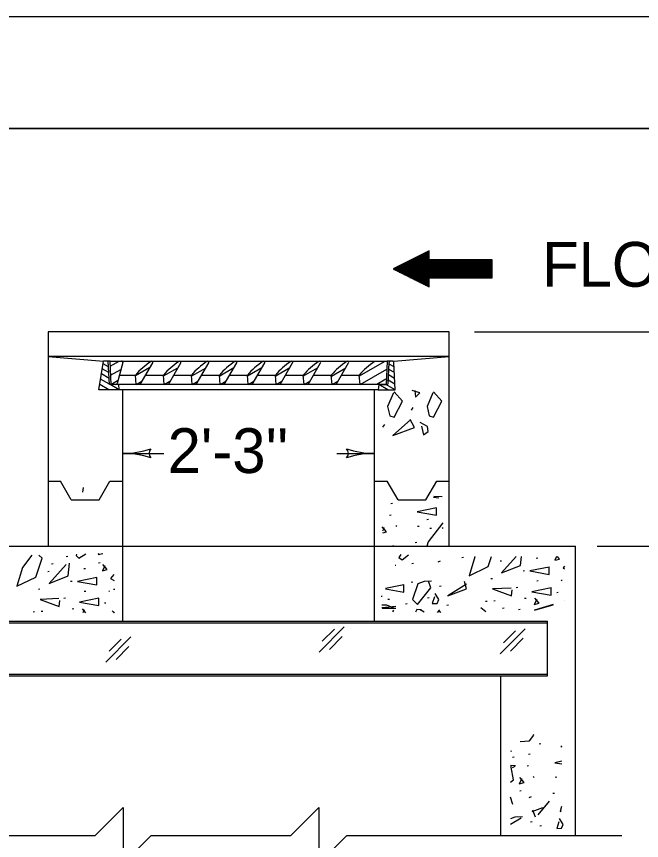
# Model space of a CAD drawing. Extents: x 1000 to 1036.3, y 1000 to 1022.
# Drawn here: x 1008.726 to 1011.518, y 1018.321 to 1022 of the extents above; entities that cross this region are included whole.
import ezdxf

# ---------------------------------------------------------------- set-up
doc = ezdxf.new("R2010")
doc.units = 0
for name, color, linetype in [('Level 1', 7, 'Continuous'), ('Level 10', 7, 'Continuous'), ('Level 11', 7, 'Continuous')]:
    doc.layers.add(name, color=color, linetype=linetype)

msp = doc.modelspace()

# ---------------------------------------------------------------- linework, layer by layer
at = {"layer": 'Level 1'}
for p, q in [((1010.6595, 1020.5926), (1008.8678, 1020.5926)), ((1008.8678, 1020.5926), (1008.8678, 1019.9259)), ((1010.6595, 1019.9259), (1010.6595, 1020.5926)), ((1010.7725, 1020.5926), (1012.3348, 1020.5926)), ((1010.6595, 1020.4815), (1008.8678, 1020.4815)), ((1008.8678, 1020.4815), (1009.1152, 1020.4611)), ((1010.412, 1020.4607), (1010.6595, 1020.4815)), ((1009.0943, 1020.333), (1009.1152, 1020.4607)), ((1009.1373, 1020.4358), (1009.1133, 1020.4495)), ((1009.145, 1020.4607), (1009.1152, 1020.4607)), ((1009.1413, 1020.3565), (1009.136, 1020.4607)), ((1009.1432, 1020.4612), (1009.1483, 1020.357)), ((1009.1432, 1020.4612), (1010.3825, 1020.4612)), ((1009.1452, 1020.4385), (1009.1845, 1020.4613)), ((1009.2007, 1020.4546), (1009.1755, 1020.3608)), ((1009.2585, 1020.397), (1009.322, 1020.4337)), ((1009.2795, 1020.357), (1009.3352, 1020.4533)), ((1009.3833, 1020.3953), (1009.4468, 1020.432)), ((1009.4047, 1020.357), (1009.4602, 1020.4533)), ((1009.5098, 1020.3953), (1009.5735, 1020.432)), ((1009.5295, 1020.357), (1009.5852, 1020.4533)), ((1009.6342, 1020.3957), (1009.6978, 1020.4323)), ((1009.6545, 1020.357), (1009.7102, 1020.4533)), ((1009.7587, 1020.3958), (1009.8223, 1020.4325)), ((1009.7795, 1020.357), (1009.835, 1020.4533)), ((1009.8842, 1020.3955), (1009.9477, 1020.4322)), ((1009.9045, 1020.357), (1009.96, 1020.4533)), ((1010.0078, 1020.3953), (1010.0715, 1020.432)), ((1010.0295, 1020.357), (1010.085, 1020.4533)), ((1010.1338, 1020.3944), (1010.1973, 1020.4311)), ((1010.1545, 1020.357), (1010.21, 1020.4533)), ((1010.2587, 1020.396), (1010.3695, 1020.46)), ((1010.3825, 1020.4612), (1010.3773, 1020.357)), ((1010.3962, 1020.4607), (1010.3825, 1020.4607)), ((1010.3863, 1020.3615), (1010.391, 1020.4557)), ((1010.4132, 1020.4352), (1010.3905, 1020.4483)), ((1010.4072, 1020.4607), (1010.3962, 1020.4607)), ((1010.4173, 1020.333), (1010.4123, 1020.4557)), ((1009.1398, 1020.3843), (1009.1058, 1020.4039)), ((1009.1385, 1020.41), (1009.1097, 1020.4267)), ((1009.147, 1020.3979), (1009.193, 1020.4244)), ((1009.1857, 1020.3987), (1009.2577, 1020.3987)), ((1009.2613, 1020.357), (1009.2577, 1020.3987)), ((1009.3037, 1020.3987), (1009.3827, 1020.3987)), ((1009.3863, 1020.357), (1009.3827, 1020.3987)), ((1009.4282, 1020.3987), (1009.5075, 1020.3987)), ((1009.5113, 1020.357), (1009.5077, 1020.3987)), ((1009.5532, 1020.3987), (1009.6322, 1020.3987)), ((1009.6363, 1020.357), (1009.6327, 1020.3987)), ((1009.6782, 1020.3987), (1009.758, 1020.3987)), ((1009.7613, 1020.357), (1009.7577, 1020.3987)), ((1009.8035, 1020.3987), (1009.8827, 1020.3987)), ((1009.8863, 1020.357), (1009.8827, 1020.3987)), ((1009.929, 1020.3987), (1010.008, 1020.3987)), ((1010.0112, 1020.357), (1010.0075, 1020.3987)), ((1010.0535, 1020.3987), (1010.1327, 1020.3987)), ((1010.1362, 1020.357), (1010.1325, 1020.3987)), ((1010.1362, 1020.357), (1010.1325, 1020.3987)), ((1010.1787, 1020.3987), (1010.2575, 1020.3987)), ((1010.2612, 1020.357), (1010.2575, 1020.3987)), ((1010.2612, 1020.357), (1010.3805, 1020.426)), ((1010.4152, 1020.3842), (1010.3882, 1020.3998)), ((1010.4142, 1020.4097), (1010.3893, 1020.424)), ((1009.1392, 1020.333), (1009.0985, 1020.3565)), ((1009.1412, 1020.3587), (1009.1022, 1020.3812)), ((1009.183, 1020.3565), (1009.1413, 1020.3565)), ((1009.1855, 1020.333), (1009.1448, 1020.3565)), ((1009.1483, 1020.357), (1009.1782, 1020.3743)), ((1010.3773, 1020.357), (1009.1483, 1020.357)), ((1009.1855, 1020.333), (1009.183, 1020.3565)), ((1009.2613, 1020.357), (1009.2865, 1020.3715)), ((1009.3863, 1020.357), (1009.4115, 1020.3715)), ((1009.5113, 1020.357), (1009.5365, 1020.3715)), ((1009.6363, 1020.357), (1009.6615, 1020.3715)), ((1009.7613, 1020.357), (1009.7863, 1020.3715)), ((1009.8863, 1020.357), (1009.9113, 1020.3715)), ((1010.0112, 1020.357), (1010.0363, 1020.3715)), ((1010.1362, 1020.357), (1010.1613, 1020.3715)), ((1010.3363, 1020.3587), (1010.3768, 1020.3822)), ((1010.3443, 1020.3565), (1010.3418, 1020.333)), ((1010.3443, 1020.3565), (1010.381, 1020.3565)), ((1010.3848, 1020.333), (1010.3443, 1020.3565)), ((1010.4173, 1020.333), (1010.3767, 1020.3565)), ((1010.4162, 1020.3586), (1010.387, 1020.3755)), ((1009.1855, 1020.333), (1009.0943, 1020.333)), ((1010.3418, 1020.333), (1009.1855, 1020.333)), ((1009.2012, 1019.9259), (1009.2012, 1020.333)), ((1010.3262, 1019.9259), (1010.3262, 1020.333)), ((1010.3418, 1020.333), (1010.4173, 1020.333)), ((1009.2012, 1020.0495), (1009.385, 1020.0495)), ((1010.1573, 1020.0495), (1010.3262, 1020.0495)), ((1008.8678, 1019.9259), (1008.8685, 1019.9259)), ((1008.8678, 1019.9259), (1008.8678, 1019.6343)), ((1008.8685, 1019.9259), (1008.9233, 1019.9259)), ((1008.9713, 1019.8426), (1008.9233, 1019.9259)), ((1009.0955, 1019.8426), (1009.1437, 1019.9259)), ((1009.1437, 1019.9259), (1009.201, 1019.9259)), ((1009.2012, 1019.6343), (1009.2012, 1019.9259)), ((1010.3262, 1019.6343), (1010.3262, 1019.9259)), ((1010.3273, 1019.9259), (1010.328, 1019.9259)), ((1010.328, 1019.9259), (1010.3828, 1019.9259)), ((1010.431, 1019.8426), (1010.3828, 1019.9259)), ((1010.5552, 1019.8426), (1010.6033, 1019.9259)), ((1010.6033, 1019.9259), (1010.6607, 1019.9259)), ((1010.6595, 1019.6343), (1010.6595, 1019.9259)), ((1008.9713, 1019.8426), (1009.0955, 1019.8426)), ((1010.431, 1019.8426), (1010.5552, 1019.8426)), ((1008.3067, 1019.6343), (1011.2233, 1019.6343)), ((1009.2012, 1019.3009), (1009.2012, 1019.6343)), ((1010.3262, 1019.3009), (1010.3262, 1019.6343)), ((1011.2233, 1018.3426), (1011.2233, 1019.6343)), ((1011.32, 1019.6343), (1012.3348, 1019.6343)), ((1008.4317, 1019.3009), (1011.0983, 1019.3009)), ((1008.4317, 1019.2931), (1011.0983, 1019.2931)), ((1011.0983, 1019.0562), (1011.0983, 1019.3009)), ((1010.0782, 1019.1623), (1010.19, 1019.2743)), ((1010.0925, 1019.2108), (1010.1462, 1019.2644)), ((1010.887, 1019.1545), (1010.9988, 1019.2664)), ((1010.9013, 1019.2029), (1010.955, 1019.2565)), ((1009.1253, 1019.1178), (1009.2372, 1019.2298)), ((1009.1397, 1019.1663), (1009.1933, 1019.2199)), ((1010.124, 1019.1742), (1010.1815, 1019.2318)), ((1010.9328, 1019.1663), (1010.9903, 1019.2238)), ((1009.1712, 1019.1297), (1009.2287, 1019.1873)), ((1008.4317, 1019.064), (1011.0983, 1019.064)), ((1008.4317, 1019.0562), (1011.0983, 1019.0562)), ((1010.89, 1018.3426), (1010.89, 1019.0562)), ((1008.14, 1018.3426), (1008.89, 1018.3426)), ((1009.515, 1018.3426), (1009.765, 1018.3426)), ((1010.39, 1018.3426), (1011.43, 1018.3426))]:
    msp.add_line(p, q, dxfattribs=at)
msp.add_lwpolyline([(1010.4082, 1020.8728), (1010.5692, 1020.7926), (1010.5692, 1020.8328), (1010.8505, 1020.8328), (1010.8505, 1020.9133), (1010.5692, 1020.9133), (1010.5692, 1020.9536)], close=True, dxfattribs=at)
for points in [[(1010.557, 1020.9475), (1010.5692, 1020.9475)], [(1010.5653, 1020.9516), (1010.5692, 1020.9516)], [(1010.477, 1020.9073), (1010.8505, 1020.9073)], [(1010.4848, 1020.9113), (1010.8505, 1020.9113)], [(1010.4928, 1020.9153), (1010.5692, 1020.9153)], [(1010.5012, 1020.9195), (1010.5692, 1020.9195)], [(1010.5012, 1020.9195), (1010.5692, 1020.9195)], [(1010.5088, 1020.9235), (1010.5692, 1020.9235)], [(1010.517, 1020.9273), (1010.5692, 1020.9273)], [(1010.525, 1020.9313), (1010.5692, 1020.9313)], [(1010.5332, 1020.9353), (1010.5692, 1020.9353)], [(1010.541, 1020.9397), (1010.5692, 1020.9397)], [(1010.5492, 1020.9435), (1010.5692, 1020.9435)], [(1010.4117, 1020.8709), (1010.8505, 1020.8709)], [(1010.4132, 1020.8752), (1010.8505, 1020.8752)], [(1010.4207, 1020.8793), (1010.8505, 1020.8793)], [(1010.429, 1020.8833), (1010.8505, 1020.8833)], [(1010.437, 1020.8873), (1010.8505, 1020.8873)], [(1010.4448, 1020.8913), (1010.8505, 1020.8913)], [(1010.4528, 1020.8953), (1010.8505, 1020.8953)], [(1010.461, 1020.8992), (1010.8505, 1020.8992)], [(1010.469, 1020.9033), (1010.8505, 1020.9033)], [(1010.4197, 1020.8669), (1010.8505, 1020.8669)], [(1010.4197, 1020.8669), (1010.8505, 1020.8669)], [(1010.4277, 1020.8628), (1010.8505, 1020.8628)], [(1010.4357, 1020.8591), (1010.8505, 1020.8591)], [(1010.4438, 1020.8551), (1010.8505, 1020.8551)], [(1010.452, 1020.8509), (1010.8505, 1020.8509)], [(1010.4598, 1020.8468), (1010.8505, 1020.8468)], [(1010.468, 1020.8429), (1010.8505, 1020.8429)], [(1010.476, 1020.8389), (1010.8505, 1020.8389)], [(1010.484, 1020.8347), (1010.8505, 1020.8347)], [(1010.488, 1020.8329), (1010.8505, 1020.8329)], [(1010.4963, 1020.8289), (1010.5692, 1020.8289)], [(1010.5042, 1020.8249), (1010.5692, 1020.8249)], [(1010.5123, 1020.8209), (1010.5692, 1020.8209)], [(1010.5205, 1020.8169), (1010.5692, 1020.8169)], [(1010.5283, 1020.8129), (1010.5692, 1020.8129)], [(1010.5365, 1020.8086), (1010.5692, 1020.8086)], [(1010.5445, 1020.8043), (1010.5692, 1020.8043)], [(1010.553, 1020.8006), (1010.5692, 1020.8006)], [(1010.561, 1020.7968), (1010.5692, 1020.7968)], [(1010.5687, 1020.7926), (1010.5692, 1020.7926)], [(1010.4108, 1020.3193), (1010.3843, 1020.2585), (1010.3935, 1020.217), (1010.414, 1020.2115), (1010.4508, 1020.2821), (1010.413, 1020.3243)], [(1010.5063, 1020.3301), (1010.5085, 1020.3006), (1010.5275, 1020.3189), (1010.4938, 1020.3303)], [(1010.5867, 1020.3193), (1010.5602, 1020.2585), (1010.5693, 1020.217), (1010.5897, 1020.2115), (1010.6265, 1020.2821), (1010.5887, 1020.3243)], [(1010.497, 1020.254), (1010.4887, 1020.2429)], [(1010.37, 1020.1778), (1010.3617, 1020.1668)], [(1010.4857, 1020.1995), (1010.4067, 1020.1293), (1010.5045, 1020.1648), (1010.4852, 1020.2005)], [(1010.5358, 1020.1701), (1010.5438, 1020.1328), (1010.5653, 1020.1465), (1010.563, 1020.1698), (1010.5295, 1020.1874)], [(1009.0223, 1019.876), (1009.026, 1019.8965)], [(1010.589, 1019.8537), (1010.613, 1019.8503)], [(1010.6273, 1019.8548), (1010.5913, 1019.857)], [(1010.4062, 1019.8256), (1010.399, 1019.8247)], [(1010.603, 1019.8058), (1010.5168, 1019.7879), (1010.6022, 1019.7728), (1010.603, 1019.8067)], [(1010.3997, 1019.7733), (1010.3925, 1019.7723)], [(1010.567, 1019.7536), (1010.5598, 1019.7527)], [(1010.6308, 1019.7392), (1010.565, 1019.6547)], [(1010.3792, 1019.6996), (1010.3597, 1019.7218)], [(1010.3685, 1019.7165), (1010.3615, 1019.702)], [(1010.3625, 1019.6953), (1010.3792, 1019.6996)], [(1010.4248, 1019.7223), (1010.4203, 1019.7258)], [(1010.5255, 1019.7231), (1010.5183, 1019.7222)], [(1010.58, 1019.7143), (1010.573, 1019.7135)], [(1010.6325, 1019.7146), (1010.629, 1019.7178)], [(1010.4105, 1019.636), (1010.4063, 1019.6343)], [(1010.5147, 1019.6511), (1010.5075, 1019.6502)], [(1010.565, 1019.6547), (1010.559, 1019.6343)], [(1008.7953, 1019.5945), (1008.7532, 1019.5402)], [(1008.8412, 1019.5812), (1008.8258, 1019.5953)], [(1008.9557, 1019.5889), (1008.9487, 1019.588)], [(1008.995, 1019.5998), (1008.9932, 1019.5936)], [(1008.9932, 1019.5936), (1009.0055, 1019.5812)], [(1009.0055, 1019.5812), (1009.0368, 1019.601)], [(1009.0932, 1019.6025), (1009.0907, 1019.5972)], [(1009.0907, 1019.5972), (1009.112, 1019.6025)], [(1009.112, 1019.6025), (1009.1117, 1019.603)], [(1010.4435, 1019.5973), (1010.4345, 1019.5847)], [(1010.4345, 1019.5847), (1010.4487, 1019.574)], [(1010.4487, 1019.574), (1010.4777, 1019.596)], [(1010.7233, 1019.5838), (1010.7163, 1019.5828)], [(1010.7738, 1019.5873), (1010.7488, 1019.5029)], [(1010.7747, 1019.5885), (1010.7738, 1019.5873)], [(1010.8333, 1019.5438), (1010.8483, 1019.5885)], [(1010.9583, 1019.5885), (1010.893, 1019.5153)], [(1010.9773, 1019.5492), (1010.9817, 1019.5885)], [(1011.1388, 1019.5885), (1011.131, 1019.5723)], [(1011.1523, 1019.5777), (1011.1428, 1019.5885)], [(1008.8127, 1019.4967), (1008.8412, 1019.5812)], [(1008.9487, 1019.5536), (1008.8722, 1019.4682), (1008.9567, 1019.502), (1008.9628, 1019.5598)], [(1008.8903, 1019.5562), (1008.8832, 1019.5553)], [(1009.0997, 1019.5606), (1009.0927, 1019.5597)], [(1009.121, 1019.5474), (1009.1103, 1019.5252), (1009.1317, 1019.5305), (1009.1122, 1019.5528)], [(1010.4208, 1019.5488), (1010.4185, 1019.5485)], [(1010.4993, 1019.5575), (1010.4922, 1019.5567)], [(1010.6193, 1019.5687), (1010.6087, 1019.5643)], [(1010.8935, 1019.5685), (1010.8865, 1019.5676)], [(1010.893, 1019.5153), (1010.9773, 1019.5492)], [(1011.055, 1019.5815), (1011.0478, 1019.5807)], [(1011.131, 1019.5723), (1011.1523, 1019.5777)], [(1008.7532, 1019.5402), (1008.7282, 1019.4558)], [(1008.8728, 1019.5213), (1008.8657, 1019.5204)], [(1009.0343, 1019.5343), (1009.0272, 1019.5335)], [(1010.7488, 1019.5029), (1010.8333, 1019.5438)], [(1010.9962, 1019.5248), (1010.989, 1019.5239)], [(1011.1063, 1019.542), (1011.02, 1019.5243), (1011.1055, 1019.5092), (1011.1063, 1019.5429)], [(1011.1742, 1019.5451), (1011.1677, 1019.5376)], [(1011.1677, 1019.5376), (1011.1747, 1019.534)], [(1008.7282, 1019.4558), (1008.8127, 1019.4967)], [(1008.9753, 1019.4777), (1008.9683, 1019.4768)], [(1009.0857, 1019.4948), (1008.9993, 1019.4771), (1009.0847, 1019.462), (1009.0857, 1019.4958)], [(1009.1618, 1019.5078), (1009.147, 1019.4904)], [(1009.147, 1019.4904), (1009.1633, 1019.4822)], [(1010.4972, 1019.4738), (1010.49, 1019.4728)], [(1010.5802, 1019.4783), (1010.5473, 1019.4775), (1010.5198, 1019.4668), (1010.4948, 1019.3975), (1010.5172, 1019.3743), (1010.5775, 1019.449), (1010.5668, 1019.4793)], [(1010.7372, 1019.4652), (1010.6537, 1019.4136), (1010.7372, 1019.4447), (1010.7273, 1019.4776)], [(1010.8522, 1019.4899), (1010.845, 1019.489)], [(1011.0572, 1019.4803), (1011.05, 1019.4794)], [(1011.1632, 1019.4828), (1011.1597, 1019.4802)], [(1008.8313, 1019.4428), (1008.8243, 1019.4418)], [(1009.1425, 1019.4357), (1009.139, 1019.433)], [(1009.1658, 1019.4417), (1009.1602, 1019.441)], [(1010.3742, 1019.4443), (1010.456, 1019.4298)], [(1010.4568, 1019.4627), (1010.3752, 1019.4458)], [(1010.456, 1019.4298), (1010.4568, 1019.4635)], [(1010.6237, 1019.4563), (1010.6165, 1019.4554)], [(1010.9365, 1019.4482), (1010.853, 1019.4446), (1010.9373, 1019.4126), (1010.941, 1019.4402)], [(1010.9655, 1019.4498), (1010.9585, 1019.4488)], [(1011.115, 1019.4495), (1011.0288, 1019.4318), (1011.1142, 1019.4167), (1011.115, 1019.4504)], [(1008.9158, 1019.401), (1008.8322, 1019.3974), (1008.9167, 1019.3654), (1008.9202, 1019.393)], [(1008.9448, 1019.4026), (1008.9377, 1019.4017)], [(1009.0943, 1019.4023), (1009.0082, 1019.3846), (1009.0935, 1019.3695), (1009.0943, 1019.4033)], [(1009.0365, 1019.4332), (1009.0293, 1019.4323)], [(1010.3597, 1019.4105), (1010.3555, 1019.41)], [(1010.5692, 1019.404), (1010.562, 1019.4031)], [(1010.5935, 1019.409), (1010.5838, 1019.3788), (1010.6052, 1019.3797), (1010.6132, 1019.3975), (1010.5962, 1019.4242)], [(1011.0027, 1019.4018), (1010.9955, 1019.4008)], [(1011.0502, 1019.3973), (1011.0395, 1019.3752), (1011.0608, 1019.3805), (1011.0412, 1019.4027)], [(1011.1467, 1019.428), (1011.1395, 1019.4271)], [(1009.1258, 1019.3808), (1009.1188, 1019.3799)], [(1010.3802, 1019.3717), (1010.3582, 1019.3717)], [(1010.4212, 1019.3655), (1010.359, 1019.3603)], [(1010.4113, 1019.3575), (1010.3802, 1019.3717)], [(1010.3923, 1019.3974), (1010.3853, 1019.3965)], [(1010.471, 1019.3778), (1010.4638, 1019.3768)], [(1010.6563, 1019.3713), (1010.6493, 1019.3703)], [(1010.8282, 1019.3887), (1010.821, 1019.3878)], [(1010.8652, 1019.3908), (1010.858, 1019.39)], [(1011.1232, 1019.3743), (1011.0397, 1019.3495)], [(1011.0397, 1019.3495), (1011.1232, 1019.3726)], [(1011.1745, 1019.3937), (1011.1743, 1019.394)], [(1008.8073, 1019.3415), (1008.8003, 1019.3407)], [(1008.8445, 1019.3437), (1008.8373, 1019.3428)], [(1008.9818, 1019.3546), (1008.9748, 1019.3537)], [(1009.0367, 1019.3372), (1009.0205, 1019.3555)], [(1009.0293, 1019.3502), (1009.0232, 1019.3372)], [(1009.162, 1019.3372), (1009.1535, 1019.3468)], [(1009.1625, 1019.3415), (1009.1603, 1019.3372)], [(1010.3592, 1019.3583), (1010.4202, 1019.3583)], [(1010.4068, 1019.3418), (1010.4122, 1019.3495)], [(1010.5153, 1019.3522), (1010.509, 1019.3403)], [(1010.5348, 1019.3513), (1010.5153, 1019.3522)], [(1010.5473, 1019.3397), (1010.5473, 1019.3398), (1010.5295, 1019.3503)], [(1010.6158, 1019.3503), (1010.6062, 1019.3389)], [(1010.6185, 1019.3423), (1010.6087, 1019.3423)], [(1010.6213, 1019.3387), (1010.6185, 1019.3423)], [(1010.8227, 1019.3415), (1010.8005, 1019.3602)], [(1010.9045, 1019.3582), (1010.8973, 1019.3573)], [(1010.9765, 1019.3516), (1010.9693, 1019.3507)], [(1011.0185, 1018.7659), (1011.0372, 1018.7917)], [(1011.0372, 1018.7917), (1011.0362, 1018.794)], [(1010.9758, 1018.7625), (1011.0185, 1018.7659)], [(1011.0687, 1018.7518), (1011.0615, 1018.7509)], [(1011.163, 1018.7401), (1011.1582, 1018.7404)], [(1011.1582, 1018.7404), (1011.163, 1018.7398)], [(1010.9377, 1018.7191), (1010.9335, 1018.7185)], [(1011.0207, 1018.7059), (1011.0135, 1018.7051)], [(1010.9487, 1018.6929), (1010.9415, 1018.692)], [(1011.1627, 1018.6748), (1011.1313, 1018.6683)], [(1011.1313, 1018.6683), (1011.1625, 1018.6628)], [(1010.9548, 1018.6543), (1010.9335, 1018.6559)], [(1010.9362, 1018.648), (1010.9353, 1018.6578)], [(1010.946, 1018.5911), (1010.9362, 1018.648)], [(1010.9415, 1018.6463), (1010.954, 1018.6533)], [(1011.0142, 1018.6536), (1011.007, 1018.6528)], [(1010.9335, 1018.5817), (1010.946, 1018.5911)], [(1010.983, 1018.5968), (1010.9723, 1018.5746), (1010.9937, 1018.5799), (1010.9742, 1018.6022)], [(1011.0393, 1018.6027), (1011.0348, 1018.6063)], [(1011.14, 1018.6034), (1011.1328, 1018.6026)], [(1010.9813, 1018.5423), (1010.9743, 1018.5414)], [(1011.025, 1018.5164), (1011.0143, 1018.5119)], [(1011.1292, 1018.5314), (1011.122, 1018.5306)], [(1010.9428, 1018.4816), (1010.933, 1018.5144)], [(1011.0568, 1018.4351), (1011.1067, 1018.4966)], [(1008.89, 1018.3426), (1009.0775, 1018.3426), (1009.2025, 1018.4676), (1009.2025, 1018.2176), (1009.3275, 1018.3426), (1009.515, 1018.3426)], [(1009.765, 1018.3426), (1009.9525, 1018.3426), (1010.0775, 1018.4676), (1010.0775, 1018.2175), (1010.2025, 1018.3426), (1010.39, 1018.3426)], [(1011.0303, 1018.4503), (1011.0773, 1018.4679)], [(1011.044, 1018.4258), (1011.0333, 1018.4561)], [(1011.1613, 1018.4733), (1011.1547, 1018.4506)], [(1011.1547, 1018.4506), (1011.1612, 1018.4538)], [(1010.953, 1018.4252), (1010.9335, 1018.4176)], [(1010.9807, 1018.4208), (1010.9335, 1018.3916)], [(1010.986, 1018.4261), (1010.953, 1018.4252)], [(1011.1493, 1018.4045), (1011.1397, 1018.3743), (1011.161, 1018.3752), (1011.169, 1018.3929), (1011.152, 1018.4196)], [(1011.0293, 1018.404), (1011.0223, 1018.4031)], [(1011.071, 1018.3858), (1011.0638, 1018.3849)]]:
    msp.add_lwpolyline(points, dxfattribs=at)
for centre, radius, start, end in [((1009.1956, 1020.4559), 0.00521, 344.9991, 90), ((1009.4907, 1020.2042), 0.3034, 122.5678, 140.1478), ((1009.3307, 1020.4558), 0.00523, 329.9937, 128.6684), ((1009.6157, 1020.2042), 0.3034, 122.5678, 140.1478), ((1009.4556, 1020.4558), 0.00523, 329.9937, 128.6684), ((1009.7406, 1020.2042), 0.3034, 122.5678, 140.1478), ((1009.5806, 1020.4558), 0.00523, 329.9937, 128.6684), ((1009.8656, 1020.2042), 0.3034, 122.5678, 140.1478), ((1009.7056, 1020.4558), 0.00523, 329.9937, 128.6684), ((1009.9906, 1020.2042), 0.3034, 122.5678, 140.1478), ((1009.8305, 1020.4558), 0.00523, 329.9937, 128.6684), ((1010.1156, 1020.2042), 0.3034, 122.5678, 140.1478), ((1009.9555, 1020.4558), 0.00523, 329.9937, 128.6684), ((1010.2405, 1020.2042), 0.3034, 122.5678, 140.1478), ((1010.0805, 1020.4558), 0.00523, 329.9937, 128.6684), ((1010.3655, 1020.2042), 0.3034, 122.5678, 140.1478), ((1010.2055, 1020.4558), 0.00523, 329.9937, 128.6684), ((1010.4905, 1020.2042), 0.3034, 122.5678, 140.1478), ((1010.3962, 1020.4554), 0.00521, 90, 177.1376), ((1010.4071, 1020.4554), 0.00521, 2.3377, 90), ((1009.1705, 1020.3622), 0.00521, 270, 344.9991), ((1010.3811, 1020.3617), 0.00521, 270, 357.1365), ((1009.2011, 1020.4404), 0.3909, 270, 288.6688), ((1009.3498, 1020.0495), 0.0313, 138.7746, 220.8913), ((1010.1775, 1020.0495), 0.0313, 318.7746, 40.8913), ((1010.3261, 1020.4404), 0.3909, 251.3472, 269.9939), ((1009.2011, 1020.4404), 0.3909, 269.9878, 270), ((1009.2011, 1019.6586), 0.3909, 71.3472, 89.9939), ((1010.3261, 1019.6586), 0.3909, 90, 108.6688), ((1010.3261, 1019.6586), 0.3909, 89.9878, 90)]:
    msp.add_arc(centre, radius, start, end, dxfattribs=at)
at = {"layer": 'Level 10'}
for p, q in [((1000, 1022), (1036, 1022)), ((1007, 1021.5), (1035.5, 1021.5))]:
    msp.add_line(p, q, dxfattribs=at)
at = {"layer": 'Level 11'}
msp.add_lwpolyline([(1007, 1000.5), (1035.5, 1000.5), (1035.5, 1021.5), (1007, 1021.5)], close=True, dxfattribs=at)

# ---------------------------------------------------------------- texts
at = {"layer": 'Level 1'}
for s, p in [('FLOW', (1011.074, 1020.7934)), ("2'-3''", (1009.4013, 1019.9616))]:
    msp.add_text(s, height=0.2, dxfattribs=at).set_placement(p)

doc.saveas('drawing.dxf')
